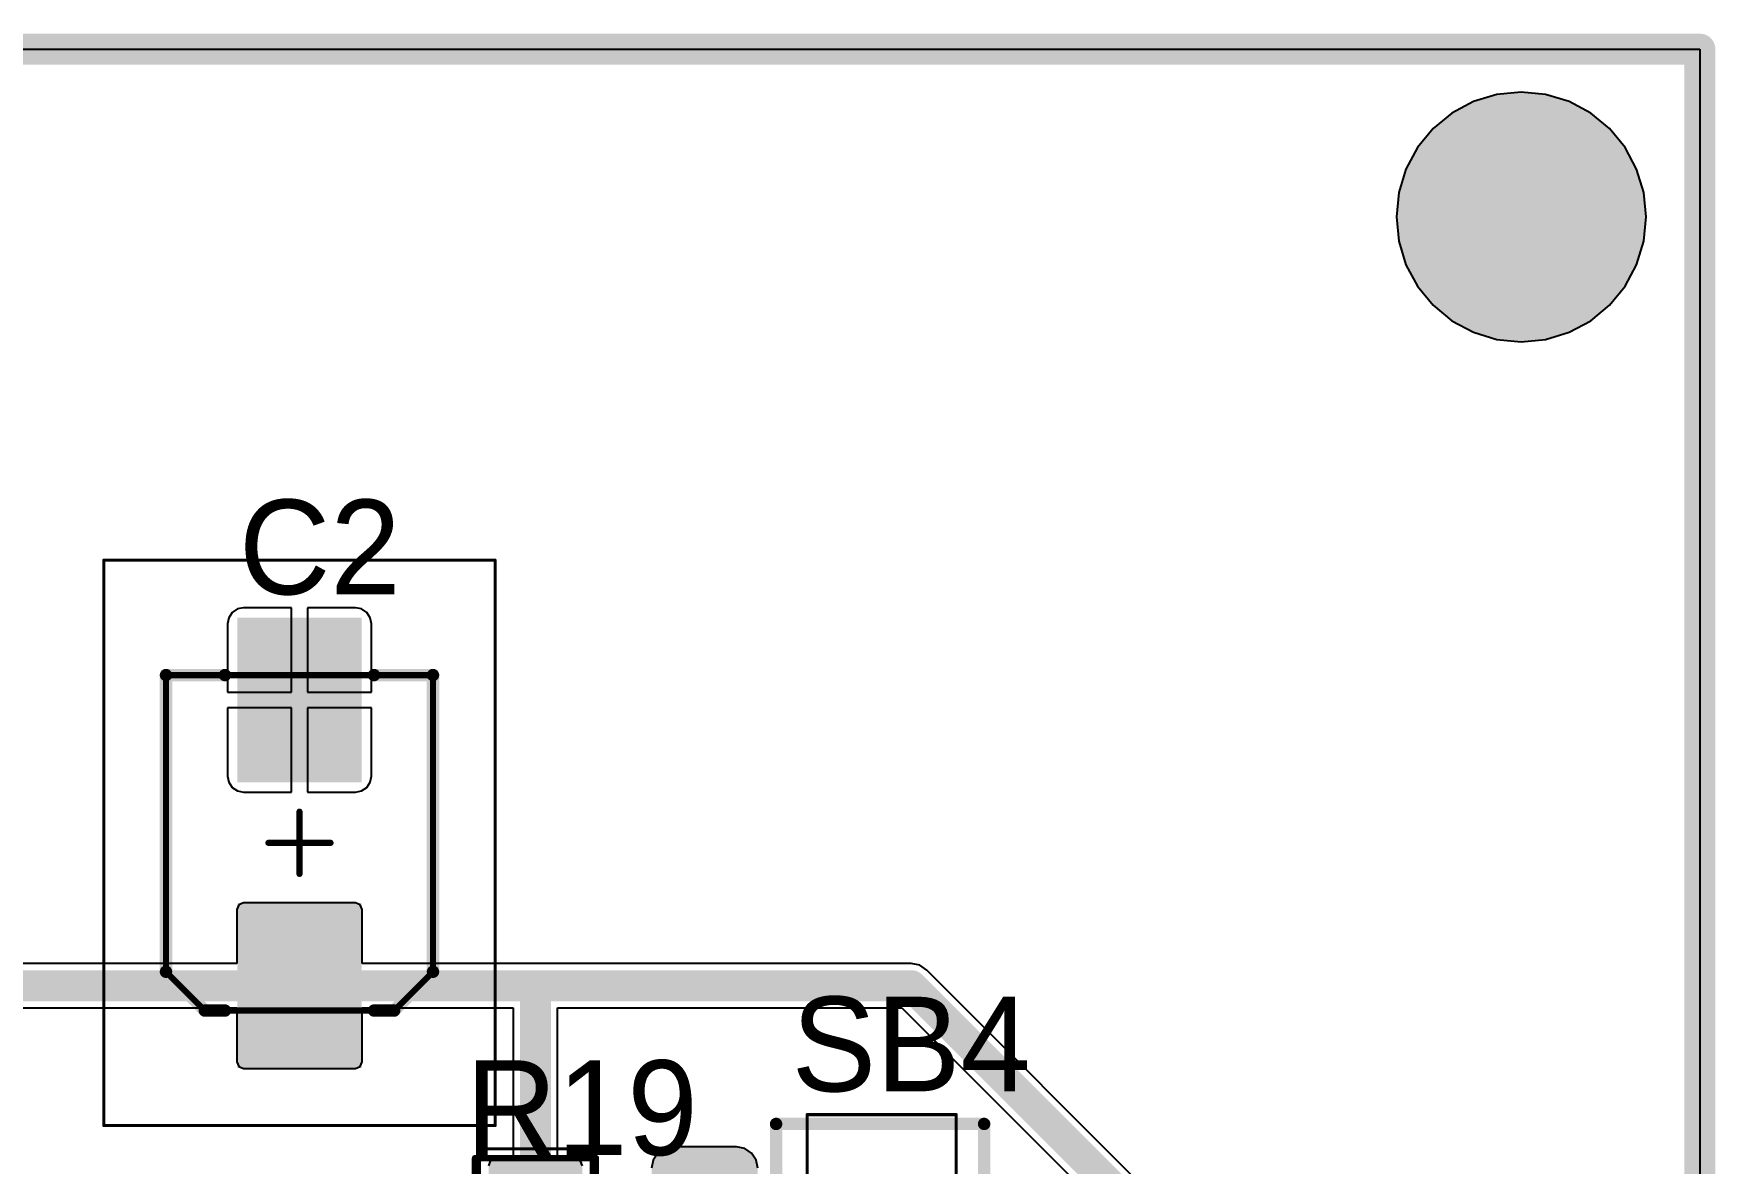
# Model space of a CAD drawing. Header units: millimetres. Extents: x 33 to 142, y 42 to 97.
# Drawn here: x 115.24 to 142.32, y 78.47 to 96.65 of the extents above; entities that cross this region are included whole.
import ezdxf

# ---------------------------------------------------------------- set-up
doc = ezdxf.new("R2010")
doc.units = ezdxf.units.MM
for name, color, linetype in [('BottomLayer', 5, 'Continuous'), ('BottomOverlay', 54, 'Continuous'), ('BottomSolder', 6, 'Continuous'), ('Mechanical13', 56, 'Continuous'), ('Mechanical15', 56, 'Continuous'), ('MultiLayer', 9, 'Continuous'), ('TopLayer', 1, 'Continuous'), ('TopOverlay', 2, 'Continuous'), ('TopPaste', 8, 'Continuous'), ('TopSolder', 216, 'Continuous'), ('ViaHoleLayer', 16, 'Continuous')]:
    doc.layers.add(name, color=color, linetype=linetype)

# ---------------------------------------------------------------- blocks, each defined once
blk = doc.blocks.new('_________________________21__47')
at = {"layer": 'Mechanical15'}
for points, const_width in [([(-1.2, 1.95), (-1.2, -1.95)], 0.05), ([(1.2, 1.95), (-1.2, 1.95)], 0.05), ([(1.2, 1.95), (1.2, -1.95)], 0.05), ([(0, 0.5), (0, -0.5)], 0.1), ([(0.5, 0), (-0.5, 0)], 0.1), ([(1.2, -1.95), (-1.2, -1.95)], 0.05)]:
    blk.add_lwpolyline(points, dxfattribs=dict(at, const_width=const_width))
for points, const_width in [([(-1.213, 1.95, 1), (-1.188, 1.95, 1)], 0.025), ([(-1.213, 1.95, 1), (-1.188, 1.95, 1)], 0.025), ([(1.188, 1.95, 1), (1.212, 1.95, 1)], 0.025), ([(1.188, 1.95, 1), (1.212, 1.95, 1)], 0.025), ([(-0.025, 0.5, 1), (0.025, 0.5, 1)], 0.05), ([(-0.525, 0, 1), (-0.475, 0, 1)], 0.05), ([(0.475, 0, 1), (0.525, 0, 1)], 0.05), ([(-0.025, -0.5, 1), (0.025, -0.5, 1)], 0.05), ([(-1.213, -1.95, 1), (-1.188, -1.95, 1)], 0.025), ([(-1.213, -1.95, 1), (-1.188, -1.95, 1)], 0.025), ([(1.188, -1.95, 1), (1.212, -1.95, 1)], 0.025), ([(1.188, -1.95, 1), (1.212, -1.95, 1)], 0.025)]:
    blk.add_lwpolyline(points, format="xyb", close=True, dxfattribs=dict(at, const_width=const_width))
at = {"layer": 'TopLayer', "const_width": 0.238}
for points in [[(2.219, 1.188, 1), (2.456, 1.188, 1)], [(3.244, 1.188, 1), (3.481, 1.188, 1)], [(2.219, 0.713, 1), (2.456, 0.713, 1)], [(3.244, 0.713, 1), (3.481, 0.713, 1)], [(-3.381, 0.238, 1), (-3.144, 0.238, 1)], [(-2.356, 0.238, 1), (-2.119, 0.238, 1)], [(-2.356, -0.238, 1), (-2.119, -0.238, 1)], [(-3.381, -0.238, 1), (-3.144, -0.238, 1)], [(2.219, -0.613, 1), (2.456, -0.613, 1)], [(3.244, -0.613, 1), (3.481, -0.613, 1)], [(2.219, -1.088, 1), (2.456, -1.088, 1)], [(3.244, -1.088, 1), (3.481, -1.088, 1)]]:
    blk.add_lwpolyline(points, format="xyb", close=True, dxfattribs=at)
at = {"layer": 'TopLayer'}
for points in [[(3.362, 0.475), (3.362, 1.425), (2.338, 0.475), (2.338, 1.425)], [(3.6, 0.713), (3.6, 1.188), (2.1, 0.713), (2.1, 1.188)], [(-2.238, -0.475), (-2.238, 0.475), (-3.262, -0.475), (-3.262, 0.475)], [(-2, -0.238), (-2, 0.238), (-3.5, -0.238), (-3.5, 0.238)], [(3.362, -1.325), (3.362, -0.375), (2.338, -1.325), (2.338, -0.375)], [(3.6, -1.088), (3.6, -0.613), (2.1, -1.088), (2.1, -0.613)]]:
    blk.add_solid(points, dxfattribs=at)
at = {"layer": 'TopOverlay', "const_width": 0.2}
for points in [[(-1.65, 1.8), (-1.65, -1.8)], [(1.7, 1.8), (-1.65, 1.8)], [(1.7, 1.75), (1.7, -1.8)], [(1.7, -1.8), (-1.65, -1.8)]]:
    blk.add_lwpolyline(points, dxfattribs=at)
at = {"layer": 'TopOverlay'}
for points, const_width in [([(-1.7, 1.8, 1), (-1.6, 1.8, 1)], 0.1), ([(-1.7, 1.8, 1), (-1.6, 1.8, 1)], 0.1), ([(1.65, 1.8, 1), (1.75, 1.8, 1)], 0.1), ([(1.65, 1.75, 1), (1.75, 1.75, 1)], 0.1), ([(-1.025, 1.25, 1), (-1.275, 1.25, 1)], 0.25), ([(-1.338, 1.25, 1), (-1.213, 1.25, 1)], 0.125), ([(-1.088, 1.25, 1), (-0.962, 1.25, 1)], 0.125), ([(0.73, 0, 1), (-0.73, 0, 1)], 0.25), ([(-0.793, 0, 1), (-0.668, 0, 1)], 0.125), ([(0.668, 0, 1), (0.793, 0, 1)], 0.125), ([(-1.7, -1.8, 1), (-1.6, -1.8, 1)], 0.1), ([(-1.7, -1.8, 1), (-1.6, -1.8, 1)], 0.1), ([(1.65, -1.8, 1), (1.75, -1.8, 1)], 0.1), ([(1.65, -1.8, 1), (1.75, -1.8, 1)], 0.1)]:
    blk.add_lwpolyline(points, format="xyb", close=True, dxfattribs=dict(at, const_width=const_width))
at = {"layer": 'TopPaste', "const_width": 0.238}
for points in [[(2.219, 1.188, 1), (2.456, 1.188, 1)], [(3.244, 1.188, 1), (3.481, 1.188, 1)], [(2.219, 0.713, 1), (2.456, 0.713, 1)], [(3.244, 0.713, 1), (3.481, 0.713, 1)], [(-3.381, 0.238, 1), (-3.144, 0.238, 1)], [(-2.356, 0.238, 1), (-2.119, 0.238, 1)], [(-2.356, -0.238, 1), (-2.119, -0.238, 1)], [(-3.381, -0.238, 1), (-3.144, -0.238, 1)], [(2.219, -0.613, 1), (2.456, -0.613, 1)], [(3.244, -0.613, 1), (3.481, -0.613, 1)], [(2.219, -1.088, 1), (2.456, -1.088, 1)], [(3.244, -1.088, 1), (3.481, -1.088, 1)]]:
    blk.add_lwpolyline(points, format="xyb", close=True, dxfattribs=at)
at = {"layer": 'TopPaste'}
for points in [[(3.362, 0.475), (3.362, 1.425), (2.338, 0.475), (2.338, 1.425)], [(3.6, 0.713), (3.6, 1.188), (2.1, 0.713), (2.1, 1.188)], [(-2.238, -0.475), (-2.238, 0.475), (-3.262, -0.475), (-3.262, 0.475)], [(-2, -0.238), (-2, 0.238), (-3.5, -0.238), (-3.5, 0.238)], [(3.362, -1.325), (3.362, -0.375), (2.338, -1.325), (2.338, -0.375)], [(3.6, -1.088), (3.6, -0.613), (2.1, -1.088), (2.1, -0.613)]]:
    blk.add_solid(points, dxfattribs=at)
at = {"layer": 'TopSolder', "const_width": 0.339}
for points in [[(2.168, 1.188, 1), (2.507, 1.188, 1)], [(3.193, 1.188, 1), (3.532, 1.188, 1)], [(2.168, 0.713, 1), (2.507, 0.713, 1)], [(3.193, 0.713, 1), (3.532, 0.713, 1)], [(-3.432, 0.238, 1), (-3.093, 0.238, 1)], [(-2.407, 0.238, 1), (-2.068, 0.238, 1)], [(-3.432, -0.238, 1), (-3.093, -0.238, 1)], [(-2.407, -0.238, 1), (-2.068, -0.238, 1)], [(2.168, -0.613, 1), (2.507, -0.613, 1)], [(3.193, -0.613, 1), (3.532, -0.613, 1)], [(2.168, -1.088, 1), (2.507, -1.088, 1)], [(3.193, -1.088, 1), (3.532, -1.088, 1)]]:
    blk.add_lwpolyline(points, format="xyb", close=True, dxfattribs=at)
at = {"layer": 'TopSolder'}
for points in [[(3.362, 0.373), (3.362, 1.527), (2.338, 0.373), (2.338, 1.527)], [(3.702, 0.713), (3.702, 1.188), (1.998, 0.713), (1.998, 1.188)], [(-2.238, -0.577), (-2.238, 0.577), (-3.262, -0.577), (-3.262, 0.577)], [(-1.898, -0.238), (-1.898, 0.238), (-3.602, -0.238), (-3.602, 0.238)], [(3.362, -1.427), (3.362, -0.273), (2.338, -1.427), (2.338, -0.273)], [(3.702, -1.088), (3.702, -0.613), (1.998, -1.088), (1.998, -0.613)]]:
    blk.add_solid(points, dxfattribs=at)
blk = doc.blocks.new('ECAP_SMD__1______50_____________________________________________SMD_52')
at = {"layer": 'Mechanical13', "const_width": 0.1}
for points in [[(-2.075, 2.15), (-2.7, 1.525)], [(-2.075, 2.15), (2.7, 2.15)], [(2.7, 2.15), (2.7, -2.15)], [(-2.7, 1.525), (-2.7, -1.525)], [(-2.7, -1.525), (-2.075, -2.15)], [(-2.075, -2.15), (2.7, -2.15)]]:
    blk.add_lwpolyline(points, dxfattribs=at)
at = {"layer": 'Mechanical13', "const_width": 0.05}
for points in [[(-2.1, 2.15, 1), (-2.05, 2.15, 1)], [(-2.1, 2.15, 1), (-2.05, 2.15, 1)], [(2.675, 2.15, 1), (2.725, 2.15, 1)], [(2.675, 2.15, 1), (2.725, 2.15, 1)], [(-2.725, 1.525, 1), (-2.675, 1.525, 1)], [(-2.725, 1.525, 1), (-2.675, 1.525, 1)], [(-2.725, -1.525, 1), (-2.675, -1.525, 1)], [(-2.725, -1.525, 1), (-2.675, -1.525, 1)], [(-2.1, -2.15, 1), (-2.05, -2.15, 1)], [(-2.1, -2.15, 1), (-2.05, -2.15, 1)], [(2.675, -2.15, 1), (2.725, -2.15, 1)], [(2.675, -2.15, 1), (2.725, -2.15, 1)]]:
    blk.add_lwpolyline(points, format="xyb", close=True, dxfattribs=at)
at = {"layer": 'Mechanical15'}
for points, const_width in [([(-4.55, 3.15), (-4.55, -3.15)], 0.05), ([(-4.55, 3.15), (4.55, 3.15)], 0.05), ([(4.55, 3.15), (4.55, -3.15)], 0.05), ([(0, 0.5), (0, -0.5)], 0.1), ([(-0.5, 0), (0.5, 0)], 0.1), ([(-4.55, -3.15), (4.55, -3.15)], 0.05)]:
    blk.add_lwpolyline(points, dxfattribs=dict(at, const_width=const_width))
for points, const_width in [([(-4.563, 3.15, 1), (-4.538, 3.15, 1)], 0.025), ([(-4.563, 3.15, 1), (-4.538, 3.15, 1)], 0.025), ([(4.537, 3.15, 1), (4.562, 3.15, 1)], 0.025), ([(4.537, 3.15, 1), (4.562, 3.15, 1)], 0.025), ([(-0.025, 0.5, 1), (0.025, 0.5, 1)], 0.05), ([(-0.525, 0, 1), (-0.475, 0, 1)], 0.05), ([(0.475, 0, 1), (0.525, 0, 1)], 0.05), ([(-0.025, -0.5, 1), (0.025, -0.5, 1)], 0.05), ([(-4.563, -3.15, 1), (-4.538, -3.15, 1)], 0.025), ([(-4.563, -3.15, 1), (-4.538, -3.15, 1)], 0.025), ([(4.537, -3.15, 1), (4.562, -3.15, 1)], 0.025), ([(4.537, -3.15, 1), (4.562, -3.15, 1)], 0.025)]:
    blk.add_lwpolyline(points, format="xyb", close=True, dxfattribs=dict(at, const_width=const_width))
at = {"layer": 'TopLayer'}
for points in [[(-1.075, -0.9), (-1.075, 0.9), (-3.525, -0.9), (-3.525, 0.9)], [(3.525, -0.9), (3.525, 0.9), (1.075, -0.9), (1.075, 0.9)]]:
    blk.add_solid(points, dxfattribs=at)
at = {"layer": 'TopOverlay', "const_width": 0.2}
for points in [[(-2.075, 2.15), (-2.7, 1.525)], [(-2.075, 2.15), (2.7, 2.15)], [(2.7, 2.15), (2.7, 1.2)], [(-2.7, 1.525), (-2.7, 1.2)], [(-2.7, -1.2), (-2.7, -1.525)], [(2.7, -1.2), (2.7, -2.15)], [(-2.7, -1.525), (-2.075, -2.15)], [(-2.075, -2.15), (2.7, -2.15)]]:
    blk.add_lwpolyline(points, dxfattribs=at)
at = {"layer": 'TopOverlay', "const_width": 0.1}
for points in [[(-2.125, 2.15, 1), (-2.025, 2.15, 1)], [(-2.125, 2.15, 1), (-2.025, 2.15, 1)], [(2.65, 2.15, 1), (2.75, 2.15, 1)], [(2.65, 2.15, 1), (2.75, 2.15, 1)], [(-2.75, 1.525, 1), (-2.65, 1.525, 1)], [(-2.75, 1.525, 1), (-2.65, 1.525, 1)], [(-2.75, 1.2, 1), (-2.65, 1.2, 1)], [(2.65, 1.2, 1), (2.75, 1.2, 1)], [(-2.75, -1.2, 1), (-2.65, -1.2, 1)], [(2.65, -1.2, 1), (2.75, -1.2, 1)], [(-2.75, -1.525, 1), (-2.65, -1.525, 1)], [(-2.75, -1.525, 1), (-2.65, -1.525, 1)], [(-2.125, -2.15, 1), (-2.025, -2.15, 1)], [(-2.125, -2.15, 1), (-2.025, -2.15, 1)], [(2.65, -2.15, 1), (2.75, -2.15, 1)], [(2.65, -2.15, 1), (2.75, -2.15, 1)]]:
    blk.add_lwpolyline(points, format="xyb", close=True, dxfattribs=at)
at = {"layer": 'TopPaste'}
for points in [[(-1.075, -0.9), (-1.075, 0.9), (-3.525, -0.9), (-3.525, 0.9)], [(3.525, -0.9), (3.525, 0.9), (1.075, -0.9), (1.075, 0.9)]]:
    blk.add_solid(points, dxfattribs=at)
at = {"layer": 'TopSolder'}
for points in [[(-0.973, -1.002), (-0.973, 1.002), (-3.627, -1.002), (-3.627, 1.002)], [(3.627, -1.002), (3.627, 1.002), (0.973, -1.002), (0.973, 1.002)]]:
    blk.add_solid(points, dxfattribs=at)
blk = doc.blocks.new('0_125___0805_3______5_________________SMD__66')
at = {"layer": 'Mechanical13', "const_width": 0.1}
for points in [[(-1, 0.625), (1, 0.625)], [(-1, 0.625), (-1, -0.625)], [(1, 0.625), (1, -0.625)], [(-1, -0.625), (1, -0.625)]]:
    blk.add_lwpolyline(points, dxfattribs=at)
at = {"layer": 'Mechanical13', "const_width": 0.05}
for points in [[(-1.025, 0.625, 1), (-0.975, 0.625, 1)], [(-1.025, 0.625, 1), (-0.975, 0.625, 1)], [(0.975, 0.625, 1), (1.025, 0.625, 1)], [(0.975, 0.625, 1), (1.025, 0.625, 1)], [(-1.025, -0.625, 1), (-0.975, -0.625, 1)], [(-1.025, -0.625, 1), (-0.975, -0.625, 1)], [(0.975, -0.625, 1), (1.025, -0.625, 1)], [(0.975, -0.625, 1), (1.025, -0.625, 1)]]:
    blk.add_lwpolyline(points, format="xyb", close=True, dxfattribs=at)
at = {"layer": 'Mechanical15'}
for points, const_width in [([(-1.65, 0.9), (1.65, 0.9)], 0.05), ([(-1.65, 0.9), (-1.65, -0.9)], 0.05), ([(1.65, 0.9), (1.65, -0.9)], 0.05), ([(0, 0.5), (0, -0.5)], 0.1), ([(-0.5, 0), (0.5, 0)], 0.1), ([(-1.65, -0.9), (1.65, -0.9)], 0.05)]:
    blk.add_lwpolyline(points, dxfattribs=dict(at, const_width=const_width))
for points, const_width in [([(-1.662, 0.9, 1), (-1.637, 0.9, 1)], 0.025), ([(-1.662, 0.9, 1), (-1.637, 0.9, 1)], 0.025), ([(1.637, 0.9, 1), (1.662, 0.9, 1)], 0.025), ([(1.637, 0.9, 1), (1.662, 0.9, 1)], 0.025), ([(-0.025, 0.5, 1), (0.025, 0.5, 1)], 0.05), ([(-0.525, 0, 1), (-0.475, 0, 1)], 0.05), ([(0.475, 0, 1), (0.525, 0, 1)], 0.05), ([(-0.025, -0.5, 1), (0.025, -0.5, 1)], 0.05), ([(-1.662, -0.9, 1), (-1.637, -0.9, 1)], 0.025), ([(-1.662, -0.9, 1), (-1.637, -0.9, 1)], 0.025), ([(1.637, -0.9, 1), (1.662, -0.9, 1)], 0.025), ([(1.637, -0.9, 1), (1.662, -0.9, 1)], 0.025)]:
    blk.add_lwpolyline(points, format="xyb", close=True, dxfattribs=dict(at, const_width=const_width))
at = {"layer": 'TopLayer'}
for points in [[(-0.275, -0.65), (-0.275, 0.65), (-1.375, -0.65), (-1.375, 0.65)], [(1.375, -0.65), (1.375, 0.65), (0.275, -0.65), (0.275, 0.65)]]:
    blk.add_solid(points, dxfattribs=at)
at = {"layer": 'TopPaste'}
for points in [[(-0.275, -0.65), (-0.275, 0.65), (-1.375, -0.65), (-1.375, 0.65)], [(1.375, -0.65), (1.375, 0.65), (0.275, -0.65), (0.275, 0.65)]]:
    blk.add_solid(points, dxfattribs=at)
at = {"layer": 'TopSolder'}
for points in [[(-0.173, -0.752), (-0.173, 0.752), (-1.477, -0.752), (-1.477, 0.752)], [(1.477, -0.752), (1.477, 0.752), (0.173, -0.752), (0.173, 0.752)]]:
    blk.add_solid(points, dxfattribs=at)

msp = doc.modelspace()

# ---------------------------------------------------------------- linework, layer by layer
at = {"layer": 'BottomLayer'}
for p, q in [((95.427, 96.4), (142.075, 96.4)), ((142.075, 96.4), (142.075, 46.375)), ((138.808, 95.671), (138.431, 95.557)), ((139.2, 95.71), (138.808, 95.671)), ((139.592, 95.671), (139.2, 95.71)), ((139.969, 95.557), (139.592, 95.671)), ((138.083, 95.371), (137.779, 95.121)), ((138.431, 95.557), (138.083, 95.371)), ((140.317, 95.371), (139.969, 95.557)), ((140.621, 95.121), (140.317, 95.371)), ((137.779, 95.121), (137.529, 94.817)), ((140.871, 94.817), (140.621, 95.121)), ((137.529, 94.817), (137.343, 94.469)), ((141.057, 94.469), (140.871, 94.817)), ((137.343, 94.469), (137.229, 94.092)), ((141.171, 94.092), (141.057, 94.469)), ((137.229, 94.092), (137.19, 93.7)), ((141.21, 93.7), (141.171, 94.092)), ((137.19, 93.7), (137.229, 93.308)), ((141.171, 93.308), (141.21, 93.7)), ((137.229, 93.308), (137.343, 92.931)), ((141.057, 92.931), (141.171, 93.308)), ((137.343, 92.931), (137.529, 92.583)), ((140.871, 92.583), (141.057, 92.931)), ((137.529, 92.583), (137.779, 92.279)), ((140.621, 92.279), (140.871, 92.583)), ((137.779, 92.279), (138.083, 92.029)), ((140.317, 92.029), (140.621, 92.279)), ((138.083, 92.029), (138.431, 91.843)), ((138.431, 91.843), (138.808, 91.729)), ((139.592, 91.729), (139.969, 91.843)), ((139.969, 91.843), (140.317, 92.029)), ((138.808, 91.729), (139.2, 91.69)), ((139.2, 91.69), (139.592, 91.729))]:
    msp.add_line(p, q, dxfattribs=at)
at = {"layer": 'BottomLayer', "const_width": 1.9}
msp.add_lwpolyline([(138.25, 93.7, 1), (140.15, 93.7, 1)], format="xyb", close=True, dxfattribs=at)
at = {"layer": 'BottomOverlay', "const_width": 0.5}
for points in [[(39.275, 96.4), (142.075, 96.4)], [(142.075, 46.375), (142.075, 96.4)]]:
    msp.add_lwpolyline(points, dxfattribs=at)
at = {"layer": 'BottomOverlay', "const_width": 0.25}
msp.add_lwpolyline([(141.95, 96.4, 1), (142.2, 96.4, 1)], format="xyb", close=True, dxfattribs=at)
msp.add_lwpolyline([(141.95, 96.4, 1), (142.2, 96.4, 1)], format="xyb", close=True, dxfattribs=at)
at = {"layer": 'BottomSolder', "const_width": 2.002}
msp.add_lwpolyline([(138.199, 93.7, 1), (140.201, 93.7, 1)], format="xyb", close=True, dxfattribs=at)
at = {"layer": 'MultiLayer', "const_width": 1.9}
msp.add_lwpolyline([(138.25, 93.7, 1), (140.15, 93.7, 1)], format="xyb", close=True, dxfattribs=at)
at = {"layer": 'TopLayer'}
for p, q in [((95.3, 96.4), (142.075, 96.4)), ((142.075, 96.4), (142.075, 46.375)), ((138.808, 95.671), (138.431, 95.557)), ((139.2, 95.71), (138.808, 95.671)), ((139.592, 95.671), (139.2, 95.71)), ((139.969, 95.557), (139.592, 95.671)), ((138.083, 95.371), (137.779, 95.121)), ((138.431, 95.557), (138.083, 95.371)), ((140.317, 95.371), (139.969, 95.557)), ((140.621, 95.121), (140.317, 95.371)), ((137.779, 95.121), (137.529, 94.817)), ((140.871, 94.817), (140.621, 95.121)), ((137.529, 94.817), (137.343, 94.469)), ((141.057, 94.469), (140.871, 94.817)), ((137.343, 94.469), (137.229, 94.092)), ((141.171, 94.092), (141.057, 94.469)), ((137.229, 94.092), (137.19, 93.7)), ((141.21, 93.7), (141.171, 94.092)), ((137.19, 93.7), (137.229, 93.308)), ((141.171, 93.308), (141.21, 93.7)), ((137.229, 93.308), (137.343, 92.931)), ((141.057, 92.931), (141.171, 93.308)), ((137.343, 92.931), (137.529, 92.583)), ((140.871, 92.583), (141.057, 92.931)), ((137.529, 92.583), (137.779, 92.279)), ((140.621, 92.279), (140.871, 92.583)), ((137.779, 92.279), (138.083, 92.029)), ((140.317, 92.029), (140.621, 92.279)), ((138.083, 92.029), (138.431, 91.843)), ((138.431, 91.843), (138.808, 91.729)), ((139.592, 91.729), (139.969, 91.843)), ((139.969, 91.843), (140.317, 92.029)), ((138.808, 91.729), (139.2, 91.69)), ((139.2, 91.69), (139.592, 91.729)), ((118.386, 87.249), (118.366, 87.15)), ((118.442, 87.333), (118.386, 87.249)), ((118.526, 87.389), (118.442, 87.333)), ((118.625, 87.409), (118.526, 87.389)), ((119.398, 87.409), (118.625, 87.409)), ((119.398, 86.052), (119.398, 87.409)), ((120.425, 87.409), (119.652, 87.409)), ((119.652, 87.409), (119.652, 86.052)), ((120.524, 87.389), (120.425, 87.409)), ((120.608, 87.333), (120.524, 87.389)), ((120.664, 87.249), (120.608, 87.333)), ((120.684, 87.15), (120.664, 87.249)), ((118.366, 87.15), (118.366, 86.052)), ((120.684, 86.052), (120.684, 87.15)), ((118.366, 86.052), (119.398, 86.052)), ((119.652, 86.052), (120.684, 86.052)), ((119.398, 85.798), (118.366, 85.798)), ((118.366, 85.798), (118.366, 84.7)), ((119.398, 84.441), (119.398, 85.798)), ((120.684, 85.798), (119.652, 85.798)), ((119.652, 85.798), (119.652, 84.441)), ((120.684, 84.7), (120.684, 85.798)), ((118.366, 84.7), (118.386, 84.601)), ((118.386, 84.601), (118.442, 84.517)), ((118.442, 84.517), (118.526, 84.461)), ((120.524, 84.461), (120.608, 84.517)), ((120.608, 84.517), (120.664, 84.601)), ((120.664, 84.601), (120.684, 84.7)), ((118.526, 84.461), (118.625, 84.441)), ((118.625, 84.441), (119.398, 84.441)), ((119.652, 84.441), (120.425, 84.441)), ((120.425, 84.441), (120.524, 84.461)), ((118.548, 82.627), (118.517, 82.55)), ((118.625, 82.658), (118.548, 82.627)), ((120.425, 82.658), (118.625, 82.658)), ((120.502, 82.627), (120.425, 82.658)), ((120.533, 82.55), (120.502, 82.627)), ((118.517, 82.55), (118.517, 81.682)), ((120.533, 81.682), (120.533, 82.55)), ((118.517, 81.682), (97.55, 81.682)), ((129.375, 81.682), (120.533, 81.682)), ((129.512, 81.655), (129.375, 81.682)), ((129.627, 81.577), (129.512, 81.655)), ((134.722, 76.482), (129.627, 81.577)), ((100.132, 80.968), (118.517, 80.968)), ((118.517, 80.968), (118.517, 80.1)), ((120.533, 80.1), (120.533, 80.968)), ((120.533, 80.968), (122.968, 80.968)), ((122.968, 80.968), (122.968, 78.533)), ((123.682, 78.533), (123.682, 80.968)), ((123.682, 80.968), (129.227, 80.968)), ((129.227, 80.968), (132.039, 78.156)), ((118.517, 80.1), (118.548, 80.023)), ((118.548, 80.023), (118.625, 79.992)), ((118.625, 79.992), (120.425, 79.992)), ((120.425, 79.992), (120.502, 80.023)), ((120.502, 80.023), (120.533, 80.1)), ((125.294, 78.631), (125.22, 78.519)), ((125.406, 78.705), (125.294, 78.631)), ((125.538, 78.732), (125.406, 78.705)), ((126.562, 78.732), (125.538, 78.732)), ((126.694, 78.705), (126.562, 78.732)), ((126.806, 78.631), (126.694, 78.705)), ((126.88, 78.519), (126.806, 78.631)), ((122.598, 78.502), (122.567, 78.425)), ((122.675, 78.533), (122.598, 78.502)), ((122.968, 78.533), (122.675, 78.533)), ((123.975, 78.533), (123.682, 78.533)), ((124.052, 78.502), (123.975, 78.533)), ((124.083, 78.425), (124.052, 78.502)), ((125.22, 78.519), (125.193, 78.388)), ((126.907, 78.388), (126.88, 78.519))]:
    msp.add_line(p, q, dxfattribs=at)
for points, const_width in [([(138.25, 93.7, 1), (140.15, 93.7, 1)], 1.9), ([(119.4, 81.325, 1), (119.65, 81.325, 1)], 0.25), ([(119.4, 81.325, 1), (119.65, 81.325, 1)], 0.25), ([(123.275, 81.325, 1), (123.525, 81.325, 1)], 0.25), ([(123.275, 81.325, 1), (123.525, 81.325, 1)], 0.25), ([(123.275, 81.325, 1), (123.525, 81.325, 1)], 0.25), ([(129.25, 81.325, 1), (129.5, 81.325, 1)], 0.25), ([(129.25, 81.325, 1), (129.5, 81.325, 1)], 0.25), ([(123.2, 81.25, 1), (123.45, 81.25, 1)], 0.25), ([(123.2, 81.25, 1), (123.45, 81.25, 1)], 0.25)]:
    msp.add_lwpolyline(points, format="xyb", close=True, dxfattribs=dict(at, const_width=const_width))
at = {"layer": 'TopLayer', "const_width": 0.5}
for points in [[(99.775, 81.325), (119.525, 81.325)], [(119.525, 81.325), (123.4, 81.325)], [(123.325, 81.25), (123.4, 81.325)], [(123.4, 81.325), (129.375, 81.325)], [(129.375, 81.325), (134.47, 76.23)], [(123.325, 77.875), (123.325, 81.25)]]:
    msp.add_lwpolyline(points, dxfattribs=at)
at = {"layer": 'TopOverlay', "const_width": 0.1}
for points in [[(122.35, 75.225), (122.35, 78.55)], [(122.35, 78.55), (124.3, 78.55)], [(124.3, 75.225), (124.3, 78.55)]]:
    msp.add_lwpolyline(points, dxfattribs=at)
at = {"layer": 'TopOverlay', "const_width": 0.05}
for points in [[(122.325, 78.55, 1), (122.375, 78.55, 1)], [(122.325, 78.55, 1), (122.375, 78.55, 1)], [(124.275, 78.55, 1), (124.325, 78.55, 1)], [(124.275, 78.55, 1), (124.325, 78.55, 1)]]:
    msp.add_lwpolyline(points, format="xyb", close=True, dxfattribs=at)
at = {"layer": 'TopSolder', "const_width": 2.002}
msp.add_lwpolyline([(138.199, 93.7, 1), (140.201, 93.7, 1)], format="xyb", close=True, dxfattribs=at)
at = {"layer": 'ViaHoleLayer', "const_width": 1.9}
msp.add_lwpolyline([(138.25, 93.7, 1), (140.15, 93.7, 1)], format="xyb", close=True, dxfattribs=at)

# ---------------------------------------------------------------- block references
for name, p, rotation in [('ECAP_SMD__1______50_____________________________________________SMD_52', (119.525, 83.625), 90), ('_________________________21__47', (128.9, 77.3), 180), ('0_125___0805_3______5_________________SMD__66', (123.325, 77.05), 90)]:
    msp.add_blockref(name, p, dxfattribs=dict(rotation=rotation))

# ---------------------------------------------------------------- texts
at = {"layer": 'TopOverlay'}
for s, p in [('С2', (118.55, 87.625)), ('SB4', (127.45, 79.625)), ('R19', (122.2, 78.6))]:
    msp.add_text(s, height=1.524, dxfattribs=at).set_placement(p)

doc.saveas('drawing.dxf')
